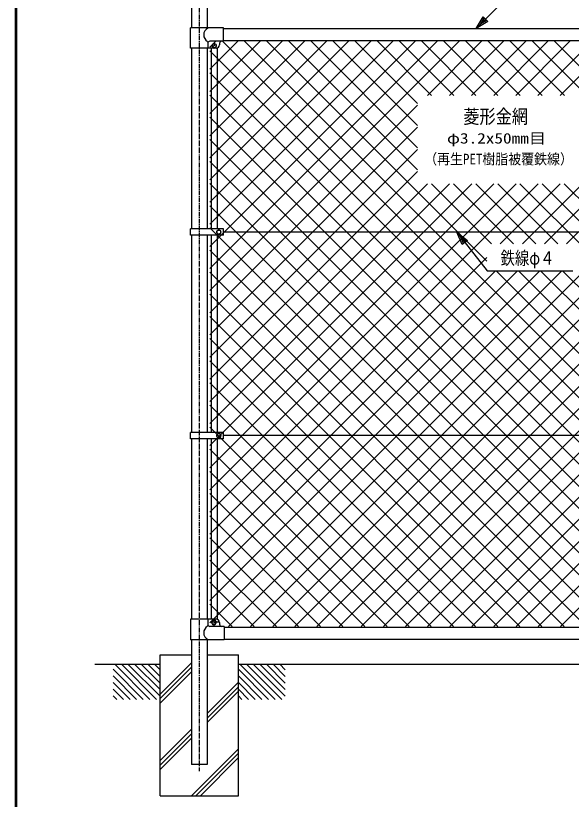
# Model space of a CAD drawing. Units: millimetres, scale not verified. Extents: x -4425 to 4425, y -3150 to 3150.
# Drawn here: x -4050 to -2275, y -1043 to 1459 of the extents above; entities that cross this region are included whole.
import ezdxf
from ezdxf.enums import TextEntityAlignment as Align

# ---------------------------------------------------------------- set-up
doc = ezdxf.new("R2010")
doc.units = ezdxf.units.MM
doc.header["$LTSCALE"] = 20
doc.linetypes.add('USER1', pattern=[1.125, 0.75, -0.125, 0.125, -0.125])
doc.linetypes.add('USER2', pattern=[1.01, 0.5, -0.25, 0.01, -0.25])
for name, color, linetype, lineweight in [('0-1_2', 7, 'Continuous', 25), ('0-2_1', 7, 'Continuous', 25), ('0-4_11', 7, 'Continuous', 25), ('0-5_14', 7, 'Continuous', 25), ('0-6_10', 4, 'Continuous', 25), ('0-7_EXTCNT-L', 1, 'Continuous', 25), ('0-8_0', 7, 'Continuous', 25), ('0-B_WAKU', 7, 'Continuous', 25)]:
    doc.layers.add(name, color=color, linetype=linetype, lineweight=lineweight)
doc.styles.add('ＭＳ ゴシック', font='')
doc.styles.get('ＭＳ ゴシック').set_extended_font_data('MS Gothic')

msp = doc.modelspace()

# ---------------------------------------------------------------- linework, layer by layer
at = {"layer": '0-1_2', "color": 2}
msp.add_lwpolyline([(-3408.66, -477.8), (-3412.66, -470.88), (-3420.66, -470.88), (-3424.66, -477.8), (-3420.66, -484.73), (-3412.66, -484.73)], close=True, dxfattribs=at)
msp.add_circle((-3416.66, -477.8), 6.93, dxfattribs=at)
at = {"layer": '0-2_1'}
for p, q in [((-3488.46, 1858.44), (-3488.46, 1420.93)), ((-3438.46, 1858.44), (-3438.46, 1420.93)), ((-3385.47, 1418.43), (-1543.4, 1418.43)), ((-3385.47, 1380.43), (-1543.4, 1380.43)), ((-3408.46, 1355.93), (-3490.96, 1355.93)), ((-3488.46, 1355.93), (-3488.46, 778.41)), ((-3438.46, 1355.93), (-3438.46, 778.41)), ((-3436.16, 1370.92), (-3436.16, 1355.93)), ((-3415.46, 1355.92), (-3408.96, 1359.67)), ((-3398.46, 1370.93), (-3398.46, 1365.93)), ((-3488.46, 758.41), (-3488.46, 128.38)), ((-3438.46, 758.41), (-3438.46, 128.38)), ((-3424.97, 758.41), (-3424.97, 128.38)), ((-3405.96, 758.41), (-3405.96, 128.38)), ((-1541.39, 768.41), (-3385.47, 768.41)), ((-3488.46, 108.39), (-3488.46, -468.13)), ((-3438.46, 108.39), (-3438.46, -468.13)), ((-3424.97, 108.39), (-3424.97, -468.13)), ((-3405.96, 108.39), (-3405.96, -468.13)), ((-1541.39, 118.39), (-3385.47, 118.39)), ((-3408.46, -468.13), (-3490.96, -468.13)), ((-3436.16, -468.13), (-3436.16, -484.14)), ((-3398.46, -478.13), (-3398.46, -484.14)), ((-3383.46, -491.14), (-3383.46, -534.13)), ((-3383.46, -493.63), (-1543.4, -493.63)), ((-3488.46, -534.14), (-3488.46, -581.64)), ((-3438.46, -534.14), (-3438.46, -581.64)), ((-3383.46, -531.64), (-1543.4, -531.64)), ((-3588.35, -1031.65), (-3588.35, -581.64)), ((-3588.35, -581.64), (-3488.35, -581.64)), ((-3438.35, -581.64), (-3338.34, -581.64)), ((-3338.34, -1031.65), (-3338.34, -581.64)), ((-3588.35, -1031.65), (-3338.34, -1031.65))]:
    msp.add_line(p, q, dxfattribs=at)
at = {"layer": '0-2_1', "color": 4, "linetype": 'USER2'}
for p, q in [((-3425.33, 1363.23), (-3405.33, 1363.23)), ((-3415.83, 1373.23), (-3415.83, 1353.23)), ((-3416.46, -468.13), (-3416.46, -491.14)), ((-3398.46, -477.13), (-3436.16, -477.13))]:
    msp.add_line(p, q, dxfattribs=at)
at = {"layer": '0-2_1', "color": 4}
for p, q in [((-3733.49, -611.64), (-3620.99, -724.14)), ((-3712.28, -611.64), (-3599.77, -724.14)), ((-3691.06, -611.64), (-3588.47, -714.23)), ((-3669.85, -611.64), (-3588.47, -693.02)), ((-3648.64, -611.64), (-3588.47, -671.81)), ((-3627.42, -611.64), (-3588.47, -650.59)), ((-3606.21, -611.64), (-3588.47, -629.38)), ((-3588.35, -707.52), (-3488.35, -607.51)), ((-3588.35, -721.66), (-3488.35, -621.66)), ((-3333.48, -611.64), (-3220.98, -724.14)), ((-3312.27, -611.64), (-3199.76, -724.14)), ((-3291.05, -611.64), (-3188.46, -714.23)), ((-3269.84, -611.64), (-3188.46, -693.02)), ((-3248.62, -611.64), (-3188.46, -671.81)), ((-3227.41, -611.64), (-3188.46, -650.59)), ((-3206.2, -611.64), (-3188.46, -629.38)), ((-3738.47, -627.87), (-3642.2, -724.14)), ((-3738.47, -649.08), (-3663.42, -724.14)), ((-3588.35, -735.8), (-3488.35, -635.8)), ((-3338.46, -627.87), (-3242.19, -724.14)), ((-3338.46, -649.08), (-3263.4, -724.14)), ((-3738.47, -670.3), (-3684.63, -724.14)), ((-3438.35, -769.65), (-3338.34, -669.65)), ((-3338.46, -670.3), (-3284.62, -724.14)), ((-3738.47, -691.51), (-3705.84, -724.14)), ((-3438.35, -783.79), (-3338.34, -683.79)), ((-3438.35, -797.94), (-3338.34, -697.93)), ((-3338.46, -691.51), (-3305.83, -724.14)), ((-3738.47, -712.73), (-3727.06, -724.14)), ((-3338.46, -712.73), (-3327.05, -724.14)), ((-3588.35, -919.66), (-3488.35, -819.65)), ((-3588.35, -933.8), (-3488.35, -833.8)), ((-3588.35, -947.94), (-3488.35, -847.94)), ((-3488.21, -1031.65), (-3338.34, -881.79)), ((-3474.06, -1031.65), (-3338.34, -895.93)), ((-3459.92, -1031.65), (-3338.34, -910.07))]:
    msp.add_line(p, q, dxfattribs=at)
at = {"layer": '0-2_1'}
for points in [[(-3415.46, 1370.93), (-3421.96, 1367.18), (-3421.96, 1359.67), (-3415.46, 1355.92)], [(-3408.96, 1359.67), (-3408.96, 1367.18), (-3415.46, 1370.93)]]:
    msp.add_lwpolyline(points, dxfattribs=at)
at = {"layer": '0-2_1', "color": 4}
msp.add_lwpolyline([(-2623.17, 728.9), (-2640.87, 768.41), (-2606.66, 741.88)], close=True, dxfattribs=at)
for points in [[(-2640.87, 768.41), (-2543.77, 644.89), (-2270.16, 644.89)], [(-2619.04, 732.14), (-2627.89, 751.9), (-2610.79, 738.63)]]:
    msp.add_lwpolyline(points, dxfattribs=at)
at = {"layer": '0-2_1'}
msp.add_circle((-3415.46, 1363.43), 6.5, dxfattribs=at)
for centre, radius, start, end in [((-3425.67, 1398.26), 23.57, 115.72985, 242.43643), ((-3429.16, 1370.92), 7, 90.0047, 180), ((-3391.46, 1370.93), 7, 90, 180), ((-3408.46, 1365.93), 10, 270, 0), ((-3408.46, -478.13), 10, 0, 90.00065), ((-3425.67, -511.53), 23.57, 117.56357, 244.27015), ((-3429.16, -484.14), 7, 180, 269.99905), ((-3391.46, -484.14), 7, 180, 270)]:
    msp.add_arc(centre, radius, start, end, dxfattribs=at)
at = {"layer": '0-4_11'}
for p, q in [((-3797.35, -611.64), (-3588.47, -611.64)), ((-3338.34, -611.64), (-1588.35, -611.64))]:
    msp.add_line(p, q, dxfattribs=at)
at = {"layer": '0-5_14'}
for p, q in [((-3490.96, 1355.93), (-3490.96, 1420.93)), ((-3385.47, 1420.93), (-3490.96, 1420.93)), ((-3385.47, 1377.93), (-3385.47, 1420.93)), ((-3385.47, 1377.93), (-3429.16, 1377.92)), ((-3424.97, 1355.93), (-3424.97, 778.41)), ((-3405.96, 1355.93), (-3405.96, 778.41)), ((-3490.96, 758.41), (-3490.96, 778.41)), ((-3385.47, 778.41), (-3490.96, 778.41)), ((-3385.47, 758.41), (-3385.47, 778.41)), ((-3385.47, 758.41), (-3490.96, 758.41)), ((-3490.96, 108.39), (-3490.96, 128.38)), ((-3385.47, 128.38), (-3490.96, 128.38)), ((-3385.47, 108.39), (-3385.47, 128.38)), ((-3385.47, 108.39), (-3490.96, 108.39)), ((-3490.96, -468.13), (-3490.96, -534.14)), ((-3383.46, -491.14), (-3429.16, -491.14)), ((-3383.46, -534.13), (-3490.96, -534.14))]:
    msp.add_line(p, q, dxfattribs=at)
for points in [[(-3400.97, 775.91), (-3407.47, 772.16), (-3407.47, 764.65), (-3400.97, 760.9), (-3394.47, 764.65), (-3394.47, 772.16)], [(-3400.97, 125.89), (-3407.47, 122.14), (-3407.47, 114.63), (-3400.97, 110.88), (-3394.47, 114.63), (-3394.47, 122.14)]]:
    msp.add_lwpolyline(points, close=True, dxfattribs=at)
for centre in [(-3400.97, 768.41), (-3400.97, 118.39)]:
    msp.add_circle(centre, 6.5, dxfattribs=at)
at = {"layer": '0-6_10', "color": 2, "linetype": 'USER1'}
msp.add_line((-3463.46, 1868.44), (-3463.46, -953.6), dxfattribs=at)
at = {"layer": '0-6_10'}
for points in [[(-2578.6, 1418.43), (-2428.6, 1568.43), (-1770.97, 1568.43)], [(-2545.19, 1444.41), (-2563.75, 1433.28), (-2552.61, 1451.84)]]:
    msp.add_lwpolyline(points, dxfattribs=at)
msp.add_lwpolyline([(-2541.48, 1440.7), (-2578.6, 1418.43), (-2556.33, 1455.55)], close=True, dxfattribs=at)
at = {"layer": '0-7_EXTCNT-L', "color": 4}
for p, q in [((-3488.46, -581.64), (-3488.46, -931.65)), ((-3438.46, -581.64), (-3438.46, -931.65)), ((-3438.46, -931.65), (-3488.46, -931.65))]:
    msp.add_line(p, q, dxfattribs=at)
at = {"layer": '0-8_0'}
for p, q in [((-3429.16, 581.23), (-2632.47, 1377.92)), ((-3429.16, 651.94), (-2703.18, 1377.92)), ((-3429.16, 722.65), (-2773.89, 1377.92)), ((-3429.16, 793.36), (-2844.6, 1377.92)), ((-3429.16, 864.07), (-2915.31, 1377.92)), ((-3429.16, 934.78), (-2986.02, 1377.92)), ((-3429.16, 1005.49), (-3056.73, 1377.92)), ((-3429.16, 1076.21), (-3127.44, 1377.92)), ((-3429.16, 1146.92), (-3198.15, 1377.92)), ((-3429.16, 1217.63), (-3268.87, 1377.92)), ((-3429.16, 1288.34), (-3339.58, 1377.92)), ((-3429.16, 1359.05), (-3410.29, 1377.92)), ((-1519.95, -491.14), (-3389.01, 1377.92)), ((-3370.16, -491.14), (-1501.1, 1377.92)), ((-1497.69, -442.68), (-3318.3, 1377.92)), ((-2544.95, 675.29), (-3247.59, 1377.92)), ((-2765.9, 966.95), (-3176.88, 1377.92)), ((-2765.9, 1037.66), (-3106.17, 1377.92)), ((-2765.9, 1108.37), (-3035.46, 1377.92)), ((-2765.9, 1179.08), (-2964.75, 1377.92)), ((-2721.16, 1205.05), (-2894.03, 1377.92)), ((-2650.45, 1205.05), (-2823.32, 1377.92)), ((-2579.74, 1205.05), (-2752.61, 1377.92)), ((-2734.63, 1205.05), (-2561.76, 1377.92)), ((-2509.03, 1205.05), (-2681.9, 1377.92)), ((-2663.92, 1205.05), (-2491.05, 1377.92)), ((-2438.32, 1205.05), (-2611.19, 1377.92)), ((-2593.21, 1205.05), (-2420.34, 1377.92)), ((-2367.61, 1205.05), (-2540.48, 1377.92)), ((-2522.5, 1205.05), (-2349.63, 1377.92)), ((-2296.9, 1205.05), (-2469.77, 1377.92)), ((-2451.79, 1205.05), (-2278.92, 1377.92)), ((-2431.06, 730.8), (-1783.94, 1377.92)), ((-1497.69, 476.56), (-2399.06, 1377.92)), ((-2381.08, 1205.05), (-2208.2, 1377.92)), ((-2360.35, 730.8), (-1713.23, 1377.92)), ((-1497.69, 547.27), (-2328.35, 1377.92)), ((-2310.37, 1205.05), (-2137.49, 1377.92)), ((-2289.64, 730.8), (-1642.52, 1377.92)), ((-1590.66, -491.14), (-3429.16, 1347.37)), ((-3299.45, -491.14), (-1497.69, 1310.62)), ((-1661.37, -491.14), (-3429.16, 1276.66)), ((-3228.74, -491.14), (-1497.69, 1239.91)), ((-1732.08, -491.14), (-3429.16, 1205.95)), ((-3429.16, 510.52), (-2765.9, 1173.78)), ((-3158.03, -491.14), (-1497.69, 1169.2)), ((-1802.79, -491.14), (-3429.16, 1135.24)), ((-3429.16, 439.81), (-2765.9, 1103.07)), ((-3087.32, -491.14), (-1497.69, 1098.49)), ((-1873.5, -491.14), (-3429.16, 1064.53)), ((-3429.16, 369.1), (-2765.9, 1032.36)), ((-3016.61, -491.14), (-1497.69, 1027.78)), ((-1944.21, -491.14), (-3429.16, 993.81)), ((-3429.16, 298.39), (-2765.9, 961.65)), ((-2945.89, -491.14), (-1497.69, 957.07)), ((-2014.92, -491.14), (-3429.16, 923.1)), ((-3429.16, -125.88), (-2380.61, 922.67)), ((-3429.16, -55.17), (-2451.33, 922.67)), ((-3429.16, 15.54), (-2522.04, 922.67)), ((-3429.16, 86.26), (-2592.75, 922.67)), ((-3429.16, 156.97), (-2663.46, 922.67)), ((-3429.16, 227.68), (-2734.17, 922.67)), ((-2529.75, 730.8), (-2721.63, 922.67)), ((-2459.04, 730.8), (-2650.91, 922.67)), ((-2388.33, 730.8), (-2580.2, 922.67)), ((-2317.62, 730.8), (-2509.49, 922.67)), ((-2501.78, 730.8), (-2309.9, 922.67)), ((-1497.69, -18.42), (-2438.78, 922.67)), ((-1497.69, 52.29), (-2368.07, 922.67)), ((-1497.69, 123.01), (-2297.36, 922.67)), ((-2875.18, -491.14), (-1497.69, 886.35)), ((-2085.63, -491.14), (-3429.16, 852.39)), ((-2804.47, -491.14), (-1497.69, 815.64)), ((-2156.35, -491.14), (-3429.16, 781.68)), ((-2733.76, -491.14), (-1497.69, 744.93)), ((-2227.06, -491.14), (-3429.16, 710.97)), ((-3429.16, -196.59), (-2544.95, 687.62)), ((-2663.05, -491.14), (-1497.69, 674.22)), ((-3429.16, -479.43), (-2304.85, 644.89)), ((-3429.16, -408.72), (-2375.56, 644.89)), ((-3429.16, -338.01), (-2446.27, 644.89)), ((-3429.16, -267.3), (-2516.98, 644.89)), ((-2297.77, -491.14), (-3429.16, 640.26)), ((-1497.69, -371.97), (-2514.55, 644.89)), ((-1497.69, -301.26), (-2443.84, 644.89)), ((-1497.69, -230.55), (-2373.13, 644.89)), ((-1497.69, -159.84), (-2302.42, 644.89)), ((-2592.34, -491.14), (-1497.69, 603.51)), ((-2368.48, -491.14), (-3429.16, 569.55)), ((-2521.63, -491.14), (-1497.69, 532.8)), ((-2439.19, -491.14), (-3429.16, 498.84)), ((-2450.92, -491.14), (-1497.69, 462.09)), ((-2509.9, -491.14), (-3429.16, 428.13)), ((-2380.21, -491.14), (-1497.69, 391.38)), ((-2580.61, -491.14), (-3429.16, 357.42)), ((-2309.5, -491.14), (-1497.69, 320.67)), ((-2651.32, -491.14), (-3429.16, 286.71)), ((-2722.03, -491.14), (-3429.16, 216)), ((-2792.74, -491.14), (-3429.16, 145.29)), ((-2863.45, -491.14), (-3429.16, 74.58)), ((-2934.16, -491.14), (-3429.16, 3.87)), ((-3004.87, -491.14), (-3429.16, -66.85)), ((-3075.58, -491.14), (-3429.16, -137.56)), ((-3146.29, -491.14), (-3429.16, -208.27)), ((-3217.01, -491.14), (-3429.16, -278.98)), ((-3287.72, -491.14), (-3429.16, -349.69)), ((-3358.43, -491.14), (-3429.16, -420.4)), ((-3429.14, -491.14), (-3429.16, -491.11))]:
    msp.add_line(p, q, dxfattribs=at)
at = {"layer": '0-B_WAKU'}
msp.add_line((-4047.95, -2922.96), (-4047.95, 2923.04), dxfattribs=at)
msp.add_lwpolyline([(-4049.95, 2925.04), (4200.05, 2925.04), (4200.05, -2924.96), (-4049.95, -2924.96)], close=True, dxfattribs=at)
msp.add_lwpolyline([(-4045.95, -2920.96), (-4045.95, 2921.04), (4196.05, 2921.04)], dxfattribs=at)

# ---------------------------------------------------------------- texts
at = {"layer": '0-2_1', "color": 4, "style": 'ＭＳ ゴシック'}
for s, height, width, p in [('菱形金網', 44.57, 0.85, (-2619.67, 1101.76)), ('鉄線φ４', 41.99, 0.8, (-2500.56, 651.81))]:
    msp.add_text(s, height=height, dxfattribs=dict(at, width=width)).set_placement(p, align=Align.BOTTOM_LEFT)
at = {"layer": '0-7_EXTCNT-L', "color": 4, "style": 'ＭＳ ゴシック'}
for s, width, p in [('φ3.2x50mm目', 1.2, (-2672.08, 1040.97)), ('（再生PET樹脂被覆鉄線）', 0.9, (-2744.68, 974.63))]:
    msp.add_text(s, height=33.67, dxfattribs=dict(at, width=width)).set_placement(p, align=Align.BOTTOM_LEFT)

doc.saveas('drawing.dxf')
